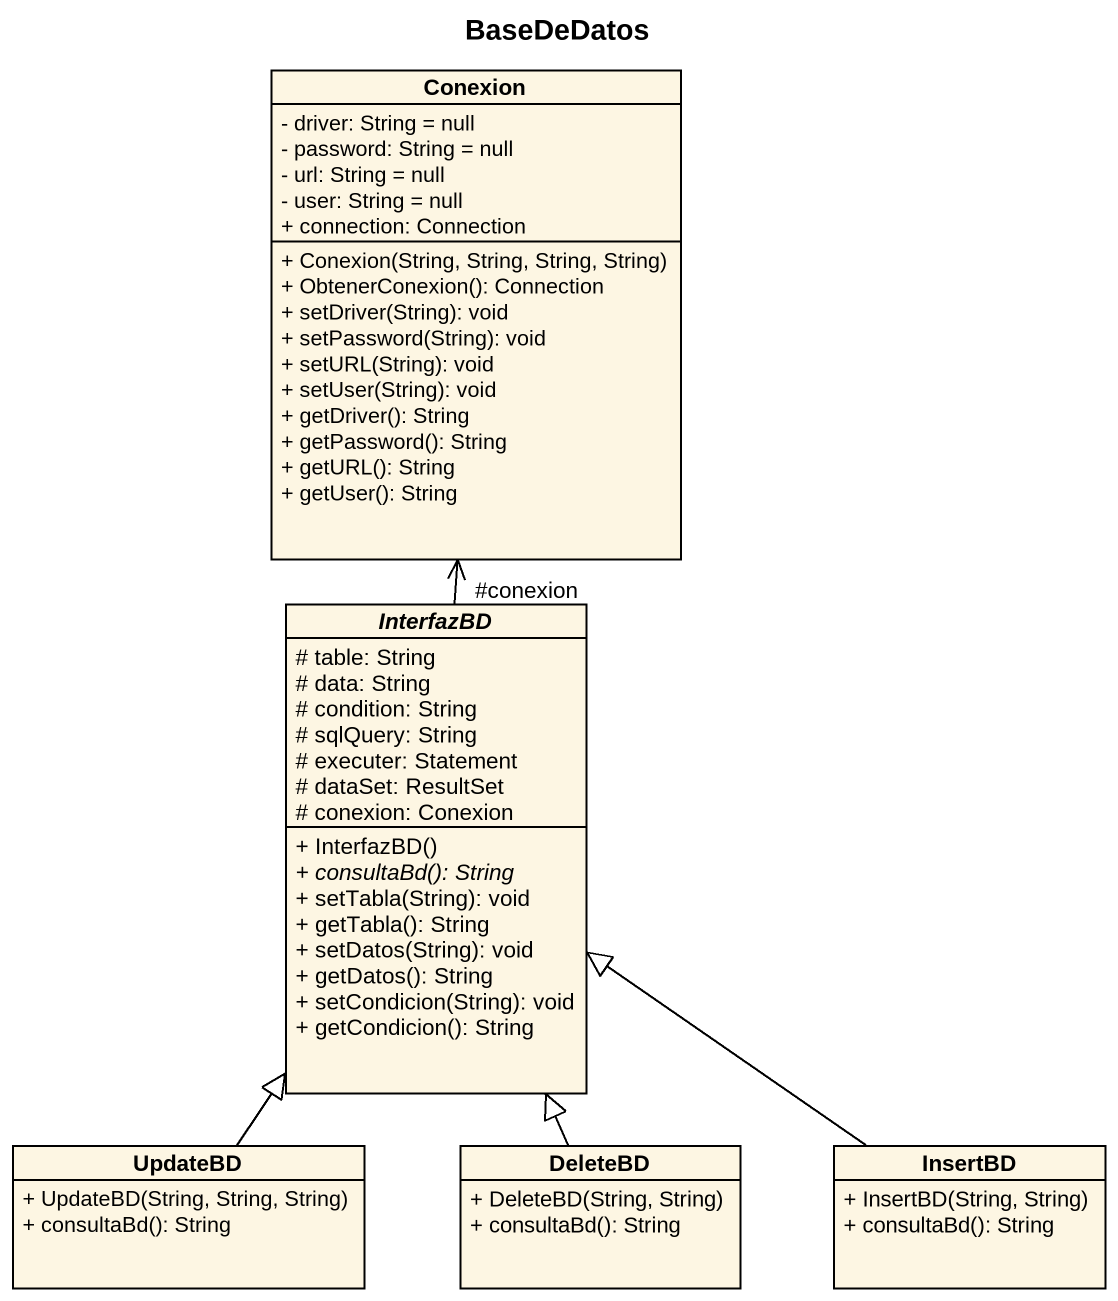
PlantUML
@startuml
title BaseDeDatos
hide circle
hide empty members
skinparam classAttributeIconSize 0
class Conexion {
  - driver: String = null
  - password: String = null
  - url: String = null
  - user: String = null
  + connection: Connection
  + Conexion(String, String, String, String)
  + ObtenerConexion(): Connection
  + setDriver(String): void
  + setPassword(String): void
  + setURL(String): void
  + setUser(String): void
  + getDriver(): String
  + getPassword(): String
  + getURL(): String
  + getUser(): String
}
abstract class InterfazBD {
  # table: String
  # data: String
  # condition: String
  # sqlQuery: String
  # executer: Statement
  # dataSet: ResultSet
  # conexion: Conexion
  + InterfazBD()
  {abstract} + consultaBd(): String
  + setTabla(String): void
  + getTabla(): String
  + setDatos(String): void
  + getDatos(): String
  + setCondicion(String): void
  + getCondicion(): String
}
class UpdateBD {
  + UpdateBD(String, String, String)
  + consultaBd(): String
}
class DeleteBD {
  + DeleteBD(String, String)
  + consultaBd(): String
}
class InsertBD {
  + InsertBD(String, String)
  + consultaBd(): String
}
InterfazBD -up-> "#conexion" Conexion
UpdateBD -up-|> InterfazBD
DeleteBD -up-|> InterfazBD
InsertBD -up-|> InterfazBD
@enduml
